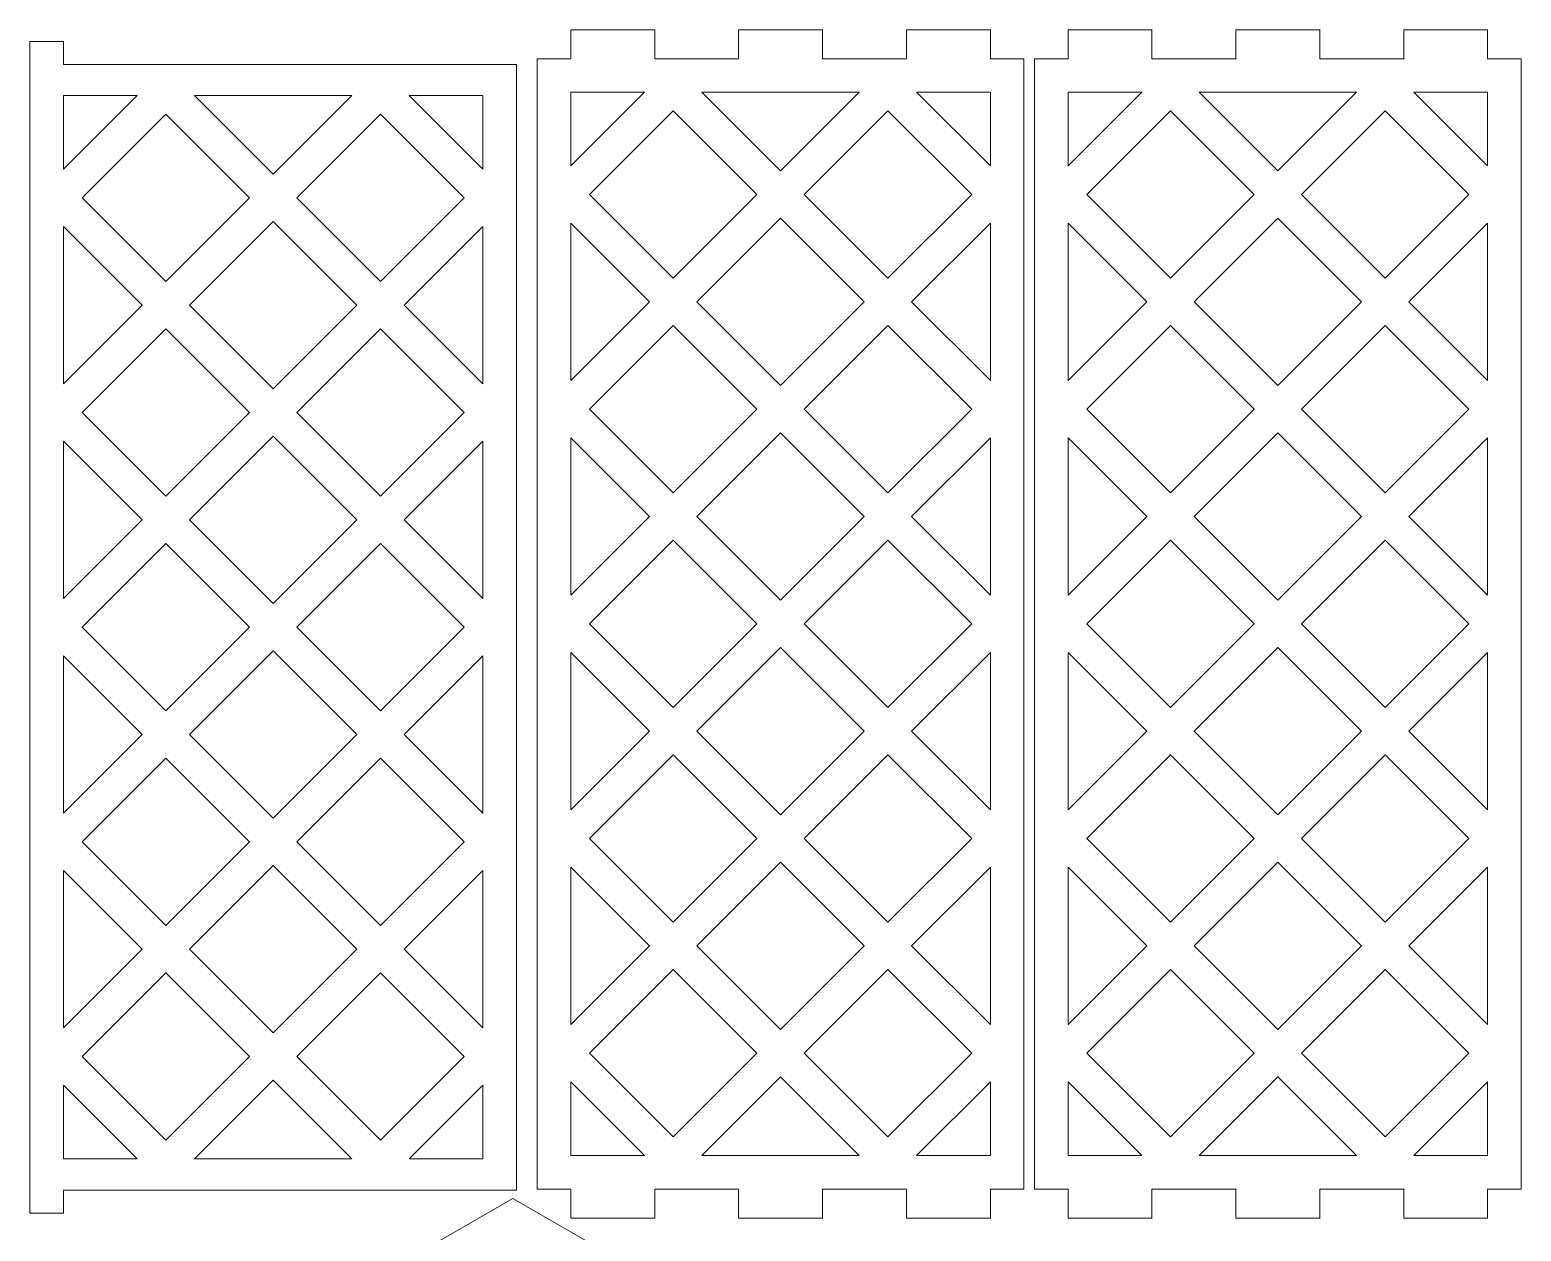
# Model space of a CAD drawing. Header units: millimetres. Extents: x -76 to 234, y -315 to 92.
# Drawn here: x -75.7 to 79.1, y -33 to 91.7 of the extents above; entities that cross this region are included whole.
import ezdxf

# ---------------------------------------------------------------- set-up
doc = ezdxf.new("R2010")
doc.units = ezdxf.units.MM
doc.header["$MEASUREMENT"] = 0
doc.layers.add('layer 1', color=7, linetype='Continuous')

msp = doc.modelspace()

# ---------------------------------------------------------------- linework, layer by layer
at = {"layer": 'layer 1', "color": 250, "lineweight": 9}
for points, knots in [([(-19.5395, -28.688), (-19.5395, -28.688), (-19.5395, -31.688), (-19.5395, -31.688), (-19.5395, -31.688), (-19.5395, -31.688), (-10.8333, -31.688), (-10.8333, -31.688), (-10.8333, -31.688), (-10.8333, -31.688), (-10.8333, -28.688), (-10.8333, -28.688), (-10.8333, -28.688), (-10.8333, -28.688), (-2.1271, -28.688), (-2.1271, -28.688), (-2.1271, -28.688), (-2.1271, -28.688), (-2.1271, -31.688), (-2.1271, -31.688), (-2.1271, -31.688), (-2.1271, -31.688), (6.5791, -31.688), (6.5791, -31.688), (6.5791, -31.688), (6.5791, -31.688), (6.5791, -28.688), (6.5791, -28.688), (6.5791, -28.688), (6.5791, -28.688), (15.2856, -28.688), (15.2856, -28.688), (15.2856, -28.688), (15.2856, -28.688), (15.2856, -31.688), (15.2856, -31.688), (15.2856, -31.688), (15.2856, -31.688), (23.9918, -31.688), (23.9918, -31.688), (23.9918, -31.688), (23.9918, -31.688), (23.9918, -28.688), (23.9918, -28.688), (23.9918, -28.688), (23.9918, -28.688), (27.4779, -28.688), (27.4779, -28.688), (27.4779, -28.688), (27.4779, -28.688), (27.4779, 88.6702), (27.4779, 88.6702), (27.4779, 88.6702), (27.4779, 88.6702), (23.9918, 88.6702), (23.9918, 88.6702), (23.9918, 88.6702), (23.9918, 88.6702), (23.9918, 91.6702), (23.9918, 91.6702), (23.9918, 91.6702), (23.9918, 91.6702), (15.2856, 91.6702), (15.2856, 91.6702), (15.2856, 91.6702), (15.2856, 91.6702), (15.2856, 88.6702), (15.2856, 88.6702), (15.2856, 88.6702), (15.2856, 88.6702), (6.5791, 88.6702), (6.5791, 88.6702), (6.5791, 88.6702), (6.5791, 88.6702), (6.5791, 91.6702), (6.5791, 91.6702), (6.5791, 91.6702), (6.5791, 91.6702), (-2.1271, 91.6702), (-2.1271, 91.6702), (-2.1271, 91.6702), (-2.1271, 91.6702), (-2.1271, 88.6702), (-2.1271, 88.6702), (-2.1271, 88.6702), (-2.1271, 88.6702), (-10.8333, 88.6702), (-10.8333, 88.6702), (-10.8333, 88.6702), (-10.8333, 88.6702), (-10.8333, 91.6702), (-10.8333, 91.6702), (-10.8333, 91.6702), (-10.8333, 91.6702), (-19.5395, 91.6702), (-19.5395, 91.6702), (-19.5395, 91.6702), (-19.5395, 91.6702), (-19.5395, 88.6702), (-19.5395, 88.6702), (-19.5395, 88.6702), (-19.5395, 88.6702), (-23.0256, 88.6702), (-23.0256, 88.6702), (-23.0256, 88.6702), (-23.0256, 88.6702), (-23.0256, -28.688), (-23.0256, -28.688), (-23.0256, -28.688), (-23.0256, -28.688), (-19.5395, -28.688), (-19.5395, -28.688)], [0, 0, 0, 0, 0.03448276, 0.03448276, 0.03448276, 0.03448276, 0.06896552, 0.06896552, 0.06896552, 0.06896552, 0.10344828, 0.10344828, 0.10344828, 0.10344828, 0.13793103, 0.13793103, 0.13793103, 0.13793103, 0.17241379, 0.17241379, 0.17241379, 0.17241379, 0.20689655, 0.20689655, 0.20689655, 0.20689655, 0.24137931, 0.24137931, 0.24137931, 0.24137931, 0.27586207, 0.27586207, 0.27586207, 0.27586207, 0.31034483, 0.31034483, 0.31034483, 0.31034483, 0.34482759, 0.34482759, 0.34482759, 0.34482759, 0.37931034, 0.37931034, 0.37931034, 0.37931034, 0.4137931, 0.4137931, 0.4137931, 0.4137931, 0.44827586, 0.44827586, 0.44827586, 0.44827586, 0.48275862, 0.48275862, 0.48275862, 0.48275862, 0.51724138, 0.51724138, 0.51724138, 0.51724138, 0.55172414, 0.55172414, 0.55172414, 0.55172414, 0.5862069, 0.5862069, 0.5862069, 0.5862069, 0.62068966, 0.62068966, 0.62068966, 0.62068966, 0.65517241, 0.65517241, 0.65517241, 0.65517241, 0.68965517, 0.68965517, 0.68965517, 0.68965517, 0.72413793, 0.72413793, 0.72413793, 0.72413793, 0.75862069, 0.75862069, 0.75862069, 0.75862069, 0.79310345, 0.79310345, 0.79310345, 0.79310345, 0.82758621, 0.82758621, 0.82758621, 0.82758621, 0.86206897, 0.86206897, 0.86206897, 0.86206897, 0.89655172, 0.89655172, 0.89655172, 0.89655172, 0.93103448, 0.93103448, 0.93103448, 0.93103448, 1, 1, 1, 1]), ([(32.0545, -28.688), (32.0545, -28.688), (32.0545, -31.688), (32.0545, -31.688), (32.0545, -31.688), (32.0545, -31.688), (40.7607, -31.688), (40.7607, -31.688), (40.7607, -31.688), (40.7607, -31.688), (40.7607, -28.688), (40.7607, -28.688), (40.7607, -28.688), (40.7607, -28.688), (49.4669, -28.688), (49.4669, -28.688), (49.4669, -28.688), (49.4669, -28.688), (49.4669, -31.688), (49.4669, -31.688), (49.4669, -31.688), (49.4669, -31.688), (58.1731, -31.688), (58.1731, -31.688), (58.1731, -31.688), (58.1731, -31.688), (58.1731, -28.688), (58.1731, -28.688), (58.1731, -28.688), (58.1731, -28.688), (66.8792, -28.688), (66.8792, -28.688), (66.8792, -28.688), (66.8792, -28.688), (66.8792, -31.688), (66.8792, -31.688), (66.8792, -31.688), (66.8792, -31.688), (75.5854, -31.688), (75.5854, -31.688), (75.5854, -31.688), (75.5854, -31.688), (75.5854, -28.688), (75.5854, -28.688), (75.5854, -28.688), (75.5854, -28.688), (79.0719, -28.688), (79.0719, -28.688), (79.0719, -28.688), (79.0719, -28.688), (79.0719, 88.6702), (79.0719, 88.6702), (79.0719, 88.6702), (79.0719, 88.6702), (75.5854, 88.6702), (75.5854, 88.6702), (75.5854, 88.6702), (75.5854, 88.6702), (75.5854, 91.6702), (75.5854, 91.6702), (75.5854, 91.6702), (75.5854, 91.6702), (66.8792, 91.6702), (66.8792, 91.6702), (66.8792, 91.6702), (66.8792, 91.6702), (66.8792, 88.6702), (66.8792, 88.6702), (66.8792, 88.6702), (66.8792, 88.6702), (58.1731, 88.6702), (58.1731, 88.6702), (58.1731, 88.6702), (58.1731, 88.6702), (58.1731, 91.6702), (58.1731, 91.6702), (58.1731, 91.6702), (58.1731, 91.6702), (49.4669, 91.6702), (49.4669, 91.6702), (49.4669, 91.6702), (49.4669, 91.6702), (49.4669, 88.6702), (49.4669, 88.6702), (49.4669, 88.6702), (49.4669, 88.6702), (40.7607, 88.6702), (40.7607, 88.6702), (40.7607, 88.6702), (40.7607, 88.6702), (40.7607, 91.6702), (40.7607, 91.6702), (40.7607, 91.6702), (40.7607, 91.6702), (32.0545, 91.6702), (32.0545, 91.6702), (32.0545, 91.6702), (32.0545, 91.6702), (32.0545, 88.6702), (32.0545, 88.6702), (32.0545, 88.6702), (32.0545, 88.6702), (28.568, 88.6702), (28.568, 88.6702), (28.568, 88.6702), (28.568, 88.6702), (28.568, -28.688), (28.568, -28.688), (28.568, -28.688), (28.568, -28.688), (32.0545, -28.688), (32.0545, -28.688)], [0, 0, 0, 0, 0.03448276, 0.03448276, 0.03448276, 0.03448276, 0.06896552, 0.06896552, 0.06896552, 0.06896552, 0.10344828, 0.10344828, 0.10344828, 0.10344828, 0.13793103, 0.13793103, 0.13793103, 0.13793103, 0.17241379, 0.17241379, 0.17241379, 0.17241379, 0.20689655, 0.20689655, 0.20689655, 0.20689655, 0.24137931, 0.24137931, 0.24137931, 0.24137931, 0.27586207, 0.27586207, 0.27586207, 0.27586207, 0.31034483, 0.31034483, 0.31034483, 0.31034483, 0.34482759, 0.34482759, 0.34482759, 0.34482759, 0.37931034, 0.37931034, 0.37931034, 0.37931034, 0.4137931, 0.4137931, 0.4137931, 0.4137931, 0.44827586, 0.44827586, 0.44827586, 0.44827586, 0.48275862, 0.48275862, 0.48275862, 0.48275862, 0.51724138, 0.51724138, 0.51724138, 0.51724138, 0.55172414, 0.55172414, 0.55172414, 0.55172414, 0.5862069, 0.5862069, 0.5862069, 0.5862069, 0.62068966, 0.62068966, 0.62068966, 0.62068966, 0.65517241, 0.65517241, 0.65517241, 0.65517241, 0.68965517, 0.68965517, 0.68965517, 0.68965517, 0.72413793, 0.72413793, 0.72413793, 0.72413793, 0.75862069, 0.75862069, 0.75862069, 0.75862069, 0.79310345, 0.79310345, 0.79310345, 0.79310345, 0.82758621, 0.82758621, 0.82758621, 0.82758621, 0.86206897, 0.86206897, 0.86206897, 0.86206897, 0.89655172, 0.89655172, 0.89655172, 0.89655172, 0.93103448, 0.93103448, 0.93103448, 0.93103448, 1, 1, 1, 1]), ([(-25.174, -28.7796), (-25.174, -28.7796), (-25.174, 88.0688), (-25.174, 88.0688), (-25.174, 88.0688), (-25.174, 88.0688), (-72.1914, 88.0688), (-72.1914, 88.0688), (-72.1914, 88.0688), (-72.1914, 88.0688), (-72.1914, 90.4586), (-72.1914, 90.4586), (-72.1914, 90.4586), (-72.1914, 90.4586), (-75.6779, 90.4586), (-75.6779, 90.4586), (-75.6779, 90.4586), (-75.6779, 90.4586), (-75.6779, -31.1693), (-75.6779, -31.1693), (-75.6779, -31.1693), (-75.6779, -31.1693), (-72.1914, -31.1693), (-72.1914, -31.1693), (-72.1914, -31.1693), (-72.1914, -31.1693), (-72.1914, -28.7796), (-72.1914, -28.7796), (-72.1914, -28.7796), (-72.1914, -28.7796), (-25.174, -28.7796), (-25.174, -28.7796)], [0, 0, 0, 0, 0.11111111, 0.11111111, 0.11111111, 0.11111111, 0.22222222, 0.22222222, 0.22222222, 0.22222222, 0.33333333, 0.33333333, 0.33333333, 0.33333333, 0.44444444, 0.44444444, 0.44444444, 0.44444444, 0.55555556, 0.55555556, 0.55555556, 0.55555556, 0.66666667, 0.66666667, 0.66666667, 0.66666667, 0.77777778, 0.77777778, 0.77777778, 0.77777778, 1, 1, 1, 1]), ([(-11.8902, 85.1841), (-11.8902, 85.1841), (-19.5395, 77.5348), (-19.5395, 77.5348), (-19.5395, 77.5348), (-19.5395, 77.5348), (-19.5395, 85.1841), (-19.5395, 85.1841), (-19.5395, 85.1841), (-19.5395, 85.1841), (-11.8902, 85.1841), (-11.8902, 85.1841)], [0, 0, 0, 0, 0.25, 0.25, 0.25, 0.25, 0.5, 0.5, 0.5, 0.5, 1, 1, 1, 1]), ([(2.2261, 77.0155), (2.2261, 77.0155), (-5.9421, 85.1841), (-5.9421, 85.1841), (-5.9421, 85.1841), (-5.9421, 85.1841), (10.3943, 85.1841), (10.3943, 85.1841), (10.3943, 85.1841), (10.3943, 85.1841), (2.2261, 77.0155), (2.2261, 77.0155)], [0, 0, 0, 0, 0.25, 0.25, 0.25, 0.25, 0.5, 0.5, 0.5, 0.5, 1, 1, 1, 1]), ([(23.9918, 77.5348), (23.9918, 77.5348), (16.3425, 85.1841), (16.3425, 85.1841), (16.3425, 85.1841), (16.3425, 85.1841), (23.9918, 85.1841), (23.9918, 85.1841), (23.9918, 85.1841), (23.9918, 85.1841), (23.9918, 77.5348), (23.9918, 77.5348)], [0, 0, 0, 0, 0.25, 0.25, 0.25, 0.25, 0.5, 0.5, 0.5, 0.5, 1, 1, 1, 1]), ([(39.7034, 85.1841), (39.7034, 85.1841), (32.0545, 77.5348), (32.0545, 77.5348), (32.0545, 77.5348), (32.0545, 77.5348), (32.0545, 85.1841), (32.0545, 85.1841), (32.0545, 85.1841), (32.0545, 85.1841), (39.7034, 85.1841), (39.7034, 85.1841)], [0, 0, 0, 0, 0.25, 0.25, 0.25, 0.25, 0.5, 0.5, 0.5, 0.5, 1, 1, 1, 1]), ([(53.8201, 77.0155), (53.8201, 77.0155), (45.6516, 85.1841), (45.6516, 85.1841), (45.6516, 85.1841), (45.6516, 85.1841), (61.9883, 85.1841), (61.9883, 85.1841), (61.9883, 85.1841), (61.9883, 85.1841), (53.8201, 77.0155), (53.8201, 77.0155)], [0, 0, 0, 0, 0.25, 0.25, 0.25, 0.25, 0.5, 0.5, 0.5, 0.5, 1, 1, 1, 1]), ([(75.5854, 77.5348), (75.5854, 77.5348), (67.9365, 85.1841), (67.9365, 85.1841), (67.9365, 85.1841), (67.9365, 85.1841), (75.5854, 85.1841), (75.5854, 85.1841), (75.5854, 85.1841), (75.5854, 85.1841), (75.5854, 77.5348), (75.5854, 77.5348)], [0, 0, 0, 0, 0.25, 0.25, 0.25, 0.25, 0.5, 0.5, 0.5, 0.5, 1, 1, 1, 1]), ([(-64.5425, 84.8374), (-64.5425, 84.8374), (-72.1914, 84.8374), (-72.1914, 84.8374), (-72.1914, 84.8374), (-72.1914, 84.8374), (-72.1914, 77.1885), (-72.1914, 77.1885), (-72.1914, 77.1885), (-72.1914, 77.1885), (-64.5425, 84.8374), (-64.5425, 84.8374)], [0, 0, 0, 0, 0.25, 0.25, 0.25, 0.25, 0.5, 0.5, 0.5, 0.5, 1, 1, 1, 1]), ([(-50.4261, 76.6691), (-50.4261, 76.6691), (-42.2576, 84.8374), (-42.2576, 84.8374), (-42.2576, 84.8374), (-42.2576, 84.8374), (-58.5944, 84.8374), (-58.5944, 84.8374), (-58.5944, 84.8374), (-58.5944, 84.8374), (-50.4261, 76.6691), (-50.4261, 76.6691)], [0, 0, 0, 0, 0.25, 0.25, 0.25, 0.25, 0.5, 0.5, 0.5, 0.5, 1, 1, 1, 1]), ([(-28.6605, 77.1885), (-28.6605, 77.1885), (-28.6605, 84.8374), (-28.6605, 84.8374), (-28.6605, 84.8374), (-28.6605, 84.8374), (-36.3094, 84.8374), (-36.3094, 84.8374), (-36.3094, 84.8374), (-36.3094, 84.8374), (-28.6605, 77.1885), (-28.6605, 77.1885)], [0, 0, 0, 0, 0.25, 0.25, 0.25, 0.25, 0.5, 0.5, 0.5, 0.5, 1, 1, 1, 1]), ([(-70.2557, 74.2142), (-70.2557, 74.2142), (-61.5683, 65.5267), (-61.5683, 65.5267), (-61.5683, 65.5267), (-61.5683, 65.5267), (-52.8808, 74.2142), (-52.8808, 74.2142), (-52.8808, 74.2142), (-52.8808, 74.2142), (-61.5683, 82.9017), (-61.5683, 82.9017), (-61.5683, 82.9017), (-61.5683, 82.9017), (-70.2557, 74.2142), (-70.2557, 74.2142)], [0, 0, 0, 0, 0.2, 0.2, 0.2, 0.2, 0.4, 0.4, 0.4, 0.4, 0.6, 0.6, 0.6, 0.6, 1, 1, 1, 1]), ([(-30.5962, 74.2142), (-30.5962, 74.2142), (-39.2837, 82.9017), (-39.2837, 82.9017), (-39.2837, 82.9017), (-39.2837, 82.9017), (-47.9712, 74.2142), (-47.9712, 74.2142), (-47.9712, 74.2142), (-47.9712, 74.2142), (-39.2837, 65.5267), (-39.2837, 65.5267), (-39.2837, 65.5267), (-39.2837, 65.5267), (-30.5962, 74.2142), (-30.5962, 74.2142)], [0, 0, 0, 0, 0.2, 0.2, 0.2, 0.2, 0.4, 0.4, 0.4, 0.4, 0.6, 0.6, 0.6, 0.6, 1, 1, 1, 1]), ([(-17.6038, 74.5609), (-17.6038, 74.5609), (-8.9163, 83.2484), (-8.9163, 83.2484), (-8.9163, 83.2484), (-8.9163, 83.2484), (-0.2288, 74.5609), (-0.2288, 74.5609), (-0.2288, 74.5609), (-0.2288, 74.5609), (-8.9163, 65.8734), (-8.9163, 65.8734), (-8.9163, 65.8734), (-8.9163, 65.8734), (-17.6038, 74.5609), (-17.6038, 74.5609)], [0, 0, 0, 0, 0.2, 0.2, 0.2, 0.2, 0.4, 0.4, 0.4, 0.4, 0.6, 0.6, 0.6, 0.6, 1, 1, 1, 1]), ([(22.0561, 74.5609), (22.0561, 74.5609), (13.3686, 65.8734), (13.3686, 65.8734), (13.3686, 65.8734), (13.3686, 65.8734), (4.6811, 74.5609), (4.6811, 74.5609), (4.6811, 74.5609), (4.6811, 74.5609), (13.3686, 83.2484), (13.3686, 83.2484), (13.3686, 83.2484), (13.3686, 83.2484), (22.0561, 74.5609), (22.0561, 74.5609)], [0, 0, 0, 0, 0.2, 0.2, 0.2, 0.2, 0.4, 0.4, 0.4, 0.4, 0.6, 0.6, 0.6, 0.6, 1, 1, 1, 1]), ([(33.9902, 74.5609), (33.9902, 74.5609), (42.6777, 83.2484), (42.6777, 83.2484), (42.6777, 83.2484), (42.6777, 83.2484), (51.3652, 74.5609), (51.3652, 74.5609), (51.3652, 74.5609), (51.3652, 74.5609), (42.6777, 65.8734), (42.6777, 65.8734), (42.6777, 65.8734), (42.6777, 65.8734), (33.9902, 74.5609), (33.9902, 74.5609)], [0, 0, 0, 0, 0.2, 0.2, 0.2, 0.2, 0.4, 0.4, 0.4, 0.4, 0.6, 0.6, 0.6, 0.6, 1, 1, 1, 1]), ([(73.6497, 74.5609), (73.6497, 74.5609), (64.9622, 65.8734), (64.9622, 65.8734), (64.9622, 65.8734), (64.9622, 65.8734), (56.2748, 74.5609), (56.2748, 74.5609), (56.2748, 74.5609), (56.2748, 74.5609), (64.9622, 83.2484), (64.9622, 83.2484), (64.9622, 83.2484), (64.9622, 83.2484), (73.6497, 74.5609), (73.6497, 74.5609)], [0, 0, 0, 0, 0.2, 0.2, 0.2, 0.2, 0.4, 0.4, 0.4, 0.4, 0.6, 0.6, 0.6, 0.6, 1, 1, 1, 1]), ([(-64.0232, 63.0718), (-64.0232, 63.0718), (-72.1914, 71.24), (-72.1914, 71.24), (-72.1914, 71.24), (-72.1914, 71.24), (-72.1914, 54.9036), (-72.1914, 54.9036), (-72.1914, 54.9036), (-72.1914, 54.9036), (-64.0232, 63.0718), (-64.0232, 63.0718)], [0, 0, 0, 0, 0.25, 0.25, 0.25, 0.25, 0.5, 0.5, 0.5, 0.5, 1, 1, 1, 1]), ([(-50.4261, 71.7592), (-50.4261, 71.7592), (-59.1136, 63.0718), (-59.1136, 63.0718), (-59.1136, 63.0718), (-59.1136, 63.0718), (-50.4261, 54.3843), (-50.4261, 54.3843), (-50.4261, 54.3843), (-50.4261, 54.3843), (-41.7387, 63.0718), (-41.7387, 63.0718), (-41.7387, 63.0718), (-41.7387, 63.0718), (-50.4261, 71.7592), (-50.4261, 71.7592)], [0, 0, 0, 0, 0.2, 0.2, 0.2, 0.2, 0.4, 0.4, 0.4, 0.4, 0.6, 0.6, 0.6, 0.6, 1, 1, 1, 1]), ([(-36.8287, 63.0718), (-36.8287, 63.0718), (-28.6605, 54.9036), (-28.6605, 54.9036), (-28.6605, 54.9036), (-28.6605, 54.9036), (-28.6605, 71.24), (-28.6605, 71.24), (-28.6605, 71.24), (-28.6605, 71.24), (-36.8287, 63.0718), (-36.8287, 63.0718)], [0, 0, 0, 0, 0.25, 0.25, 0.25, 0.25, 0.5, 0.5, 0.5, 0.5, 1, 1, 1, 1]), ([(-11.3713, 63.4184), (-11.3713, 63.4184), (-19.5395, 55.2502), (-19.5395, 55.2502), (-19.5395, 55.2502), (-19.5395, 55.2502), (-19.5395, 71.5866), (-19.5395, 71.5866), (-19.5395, 71.5866), (-19.5395, 71.5866), (-11.3713, 63.4184), (-11.3713, 63.4184)], [0, 0, 0, 0, 0.25, 0.25, 0.25, 0.25, 0.5, 0.5, 0.5, 0.5, 1, 1, 1, 1]), ([(2.2261, 72.1059), (2.2261, 72.1059), (10.9136, 63.4184), (10.9136, 63.4184), (10.9136, 63.4184), (10.9136, 63.4184), (2.2261, 54.7309), (2.2261, 54.7309), (2.2261, 54.7309), (2.2261, 54.7309), (-6.4613, 63.4184), (-6.4613, 63.4184), (-6.4613, 63.4184), (-6.4613, 63.4184), (2.2261, 72.1059), (2.2261, 72.1059)], [0, 0, 0, 0, 0.2, 0.2, 0.2, 0.2, 0.4, 0.4, 0.4, 0.4, 0.6, 0.6, 0.6, 0.6, 1, 1, 1, 1]), ([(15.8232, 63.4184), (15.8232, 63.4184), (23.9918, 71.5866), (23.9918, 71.5866), (23.9918, 71.5866), (23.9918, 71.5866), (23.9918, 55.2502), (23.9918, 55.2502), (23.9918, 55.2502), (23.9918, 55.2502), (15.8232, 63.4184), (15.8232, 63.4184)], [0, 0, 0, 0, 0.25, 0.25, 0.25, 0.25, 0.5, 0.5, 0.5, 0.5, 1, 1, 1, 1]), ([(40.2227, 63.4184), (40.2227, 63.4184), (32.0545, 55.2502), (32.0545, 55.2502), (32.0545, 55.2502), (32.0545, 55.2502), (32.0545, 71.5866), (32.0545, 71.5866), (32.0545, 71.5866), (32.0545, 71.5866), (40.2227, 63.4184), (40.2227, 63.4184)], [0, 0, 0, 0, 0.25, 0.25, 0.25, 0.25, 0.5, 0.5, 0.5, 0.5, 1, 1, 1, 1]), ([(53.8201, 72.1059), (53.8201, 72.1059), (62.5076, 63.4184), (62.5076, 63.4184), (62.5076, 63.4184), (62.5076, 63.4184), (53.8201, 54.7309), (53.8201, 54.7309), (53.8201, 54.7309), (53.8201, 54.7309), (45.1323, 63.4184), (45.1323, 63.4184), (45.1323, 63.4184), (45.1323, 63.4184), (53.8201, 72.1059), (53.8201, 72.1059)], [0, 0, 0, 0, 0.2, 0.2, 0.2, 0.2, 0.4, 0.4, 0.4, 0.4, 0.6, 0.6, 0.6, 0.6, 1, 1, 1, 1]), ([(67.4172, 63.4184), (67.4172, 63.4184), (75.5854, 71.5866), (75.5854, 71.5866), (75.5854, 71.5866), (75.5854, 71.5866), (75.5854, 55.2502), (75.5854, 55.2502), (75.5854, 55.2502), (75.5854, 55.2502), (67.4172, 63.4184), (67.4172, 63.4184)], [0, 0, 0, 0, 0.25, 0.25, 0.25, 0.25, 0.5, 0.5, 0.5, 0.5, 1, 1, 1, 1]), ([(-70.2557, 51.9292), (-70.2557, 51.9292), (-61.5683, 43.2417), (-61.5683, 43.2417), (-61.5683, 43.2417), (-61.5683, 43.2417), (-52.8808, 51.9292), (-52.8808, 51.9292), (-52.8808, 51.9292), (-52.8808, 51.9292), (-61.5683, 60.6171), (-61.5683, 60.6171), (-61.5683, 60.6171), (-61.5683, 60.6171), (-70.2557, 51.9292), (-70.2557, 51.9292)], [0, 0, 0, 0, 0.2, 0.2, 0.2, 0.2, 0.4, 0.4, 0.4, 0.4, 0.6, 0.6, 0.6, 0.6, 1, 1, 1, 1]), ([(-30.5962, 51.9292), (-30.5962, 51.9292), (-39.2837, 60.6171), (-39.2837, 60.6171), (-39.2837, 60.6171), (-39.2837, 60.6171), (-47.9712, 51.9292), (-47.9712, 51.9292), (-47.9712, 51.9292), (-47.9712, 51.9292), (-39.2837, 43.2417), (-39.2837, 43.2417), (-39.2837, 43.2417), (-39.2837, 43.2417), (-30.5962, 51.9292), (-30.5962, 51.9292)], [0, 0, 0, 0, 0.2, 0.2, 0.2, 0.2, 0.4, 0.4, 0.4, 0.4, 0.6, 0.6, 0.6, 0.6, 1, 1, 1, 1]), ([(-17.6038, 52.2759), (-17.6038, 52.2759), (-8.9163, 60.9635), (-8.9163, 60.9635), (-8.9163, 60.9635), (-8.9163, 60.9635), (-0.2288, 52.2759), (-0.2288, 52.2759), (-0.2288, 52.2759), (-0.2288, 52.2759), (-8.9163, 43.5884), (-8.9163, 43.5884), (-8.9163, 43.5884), (-8.9163, 43.5884), (-17.6038, 52.2759), (-17.6038, 52.2759)], [0, 0, 0, 0, 0.2, 0.2, 0.2, 0.2, 0.4, 0.4, 0.4, 0.4, 0.6, 0.6, 0.6, 0.6, 1, 1, 1, 1]), ([(22.0561, 52.2759), (22.0561, 52.2759), (13.3686, 43.5884), (13.3686, 43.5884), (13.3686, 43.5884), (13.3686, 43.5884), (4.6811, 52.2759), (4.6811, 52.2759), (4.6811, 52.2759), (4.6811, 52.2759), (13.3686, 60.9635), (13.3686, 60.9635), (13.3686, 60.9635), (13.3686, 60.9635), (22.0561, 52.2759), (22.0561, 52.2759)], [0, 0, 0, 0, 0.2, 0.2, 0.2, 0.2, 0.4, 0.4, 0.4, 0.4, 0.6, 0.6, 0.6, 0.6, 1, 1, 1, 1]), ([(33.9902, 52.2759), (33.9902, 52.2759), (42.6777, 60.9635), (42.6777, 60.9635), (42.6777, 60.9635), (42.6777, 60.9635), (51.3652, 52.2759), (51.3652, 52.2759), (51.3652, 52.2759), (51.3652, 52.2759), (42.6777, 43.5884), (42.6777, 43.5884), (42.6777, 43.5884), (42.6777, 43.5884), (33.9902, 52.2759), (33.9902, 52.2759)], [0, 0, 0, 0, 0.2, 0.2, 0.2, 0.2, 0.4, 0.4, 0.4, 0.4, 0.6, 0.6, 0.6, 0.6, 1, 1, 1, 1]), ([(73.6497, 52.2759), (73.6497, 52.2759), (64.9622, 43.5884), (64.9622, 43.5884), (64.9622, 43.5884), (64.9622, 43.5884), (56.2748, 52.2759), (56.2748, 52.2759), (56.2748, 52.2759), (56.2748, 52.2759), (64.9622, 60.9635), (64.9622, 60.9635), (64.9622, 60.9635), (64.9622, 60.9635), (73.6497, 52.2759), (73.6497, 52.2759)], [0, 0, 0, 0, 0.2, 0.2, 0.2, 0.2, 0.4, 0.4, 0.4, 0.4, 0.6, 0.6, 0.6, 0.6, 1, 1, 1, 1]), ([(2.2261, 32.4459), (2.2261, 32.4459), (-6.4613, 41.1334), (-6.4613, 41.1334), (-6.4613, 41.1334), (-6.4613, 41.1334), (2.2261, 49.8213), (2.2261, 49.8213), (2.2261, 49.8213), (2.2261, 49.8213), (10.9136, 41.1334), (10.9136, 41.1334), (10.9136, 41.1334), (10.9136, 41.1334), (2.2261, 32.4459), (2.2261, 32.4459)], [0, 0, 0, 0, 0.2, 0.2, 0.2, 0.2, 0.4, 0.4, 0.4, 0.4, 0.6, 0.6, 0.6, 0.6, 1, 1, 1, 1]), ([(53.8201, 32.4459), (53.8201, 32.4459), (45.1323, 41.1334), (45.1323, 41.1334), (45.1323, 41.1334), (45.1323, 41.1334), (53.8201, 49.8213), (53.8201, 49.8213), (53.8201, 49.8213), (53.8201, 49.8213), (62.5076, 41.1334), (62.5076, 41.1334), (62.5076, 41.1334), (62.5076, 41.1334), (53.8201, 32.4459), (53.8201, 32.4459)], [0, 0, 0, 0, 0.2, 0.2, 0.2, 0.2, 0.4, 0.4, 0.4, 0.4, 0.6, 0.6, 0.6, 0.6, 1, 1, 1, 1]), ([(-64.0232, 40.7871), (-64.0232, 40.7871), (-72.1914, 48.9553), (-72.1914, 48.9553), (-72.1914, 48.9553), (-72.1914, 48.9553), (-72.1914, 32.6185), (-72.1914, 32.6185), (-72.1914, 32.6185), (-72.1914, 32.6185), (-64.0232, 40.7871), (-64.0232, 40.7871)], [0, 0, 0, 0, 0.25, 0.25, 0.25, 0.25, 0.5, 0.5, 0.5, 0.5, 1, 1, 1, 1]), ([(-50.4261, 32.0996), (-50.4261, 32.0996), (-41.7387, 40.7871), (-41.7387, 40.7871), (-41.7387, 40.7871), (-41.7387, 40.7871), (-50.4261, 49.4746), (-50.4261, 49.4746), (-50.4261, 49.4746), (-50.4261, 49.4746), (-59.1136, 40.7871), (-59.1136, 40.7871), (-59.1136, 40.7871), (-59.1136, 40.7871), (-50.4261, 32.0996), (-50.4261, 32.0996)], [0, 0, 0, 0, 0.2, 0.2, 0.2, 0.2, 0.4, 0.4, 0.4, 0.4, 0.6, 0.6, 0.6, 0.6, 1, 1, 1, 1]), ([(-36.8287, 40.7871), (-36.8287, 40.7871), (-28.6605, 32.6185), (-28.6605, 32.6185), (-28.6605, 32.6185), (-28.6605, 32.6185), (-28.6605, 48.9553), (-28.6605, 48.9553), (-28.6605, 48.9553), (-28.6605, 48.9553), (-36.8287, 40.7871), (-36.8287, 40.7871)], [0, 0, 0, 0, 0.25, 0.25, 0.25, 0.25, 0.5, 0.5, 0.5, 0.5, 1, 1, 1, 1]), ([(-11.3713, 41.1334), (-11.3713, 41.1334), (-19.5395, 32.9652), (-19.5395, 32.9652), (-19.5395, 32.9652), (-19.5395, 32.9652), (-19.5395, 49.302), (-19.5395, 49.302), (-19.5395, 49.302), (-19.5395, 49.302), (-11.3713, 41.1334), (-11.3713, 41.1334)], [0, 0, 0, 0, 0.25, 0.25, 0.25, 0.25, 0.5, 0.5, 0.5, 0.5, 1, 1, 1, 1]), ([(15.8232, 41.1334), (15.8232, 41.1334), (23.9918, 49.302), (23.9918, 49.302), (23.9918, 49.302), (23.9918, 49.302), (23.9918, 32.9652), (23.9918, 32.9652), (23.9918, 32.9652), (23.9918, 32.9652), (15.8232, 41.1334), (15.8232, 41.1334)], [0, 0, 0, 0, 0.25, 0.25, 0.25, 0.25, 0.5, 0.5, 0.5, 0.5, 1, 1, 1, 1]), ([(40.2227, 41.1334), (40.2227, 41.1334), (32.0545, 32.9652), (32.0545, 32.9652), (32.0545, 32.9652), (32.0545, 32.9652), (32.0545, 49.302), (32.0545, 49.302), (32.0545, 49.302), (32.0545, 49.302), (40.2227, 41.1334), (40.2227, 41.1334)], [0, 0, 0, 0, 0.25, 0.25, 0.25, 0.25, 0.5, 0.5, 0.5, 0.5, 1, 1, 1, 1]), ([(67.4172, 41.1334), (67.4172, 41.1334), (75.5854, 49.302), (75.5854, 49.302), (75.5854, 49.302), (75.5854, 49.302), (75.5854, 32.9652), (75.5854, 32.9652), (75.5854, 32.9652), (75.5854, 32.9652), (67.4172, 41.1334), (67.4172, 41.1334)], [0, 0, 0, 0, 0.25, 0.25, 0.25, 0.25, 0.5, 0.5, 0.5, 0.5, 1, 1, 1, 1]), ([(-70.2557, 29.6446), (-70.2557, 29.6446), (-61.5683, 20.957), (-61.5683, 20.957), (-61.5683, 20.957), (-61.5683, 20.957), (-52.8808, 29.6446), (-52.8808, 29.6446), (-52.8808, 29.6446), (-52.8808, 29.6446), (-61.5683, 38.3321), (-61.5683, 38.3321), (-61.5683, 38.3321), (-61.5683, 38.3321), (-70.2557, 29.6446), (-70.2557, 29.6446)], [0, 0, 0, 0, 0.2, 0.2, 0.2, 0.2, 0.4, 0.4, 0.4, 0.4, 0.6, 0.6, 0.6, 0.6, 1, 1, 1, 1]), ([(-30.5962, 29.6446), (-30.5962, 29.6446), (-39.2837, 38.3321), (-39.2837, 38.3321), (-39.2837, 38.3321), (-39.2837, 38.3321), (-47.9712, 29.6446), (-47.9712, 29.6446), (-47.9712, 29.6446), (-47.9712, 29.6446), (-39.2837, 20.957), (-39.2837, 20.957), (-39.2837, 20.957), (-39.2837, 20.957), (-30.5962, 29.6446), (-30.5962, 29.6446)], [0, 0, 0, 0, 0.2, 0.2, 0.2, 0.2, 0.4, 0.4, 0.4, 0.4, 0.6, 0.6, 0.6, 0.6, 1, 1, 1, 1]), ([(-17.6038, 29.9913), (-17.6038, 29.9913), (-8.9163, 38.6787), (-8.9163, 38.6787), (-8.9163, 38.6787), (-8.9163, 38.6787), (-0.2288, 29.9913), (-0.2288, 29.9913), (-0.2288, 29.9913), (-0.2288, 29.9913), (-8.9163, 21.3037), (-8.9163, 21.3037), (-8.9163, 21.3037), (-8.9163, 21.3037), (-17.6038, 29.9913), (-17.6038, 29.9913)], [0, 0, 0, 0, 0.2, 0.2, 0.2, 0.2, 0.4, 0.4, 0.4, 0.4, 0.6, 0.6, 0.6, 0.6, 1, 1, 1, 1]), ([(22.0561, 29.9913), (22.0561, 29.9913), (13.3686, 21.3037), (13.3686, 21.3037), (13.3686, 21.3037), (13.3686, 21.3037), (4.6811, 29.9913), (4.6811, 29.9913), (4.6811, 29.9913), (4.6811, 29.9913), (13.3686, 38.6787), (13.3686, 38.6787), (13.3686, 38.6787), (13.3686, 38.6787), (22.0561, 29.9913), (22.0561, 29.9913)], [0, 0, 0, 0, 0.2, 0.2, 0.2, 0.2, 0.4, 0.4, 0.4, 0.4, 0.6, 0.6, 0.6, 0.6, 1, 1, 1, 1]), ([(33.9902, 29.9913), (33.9902, 29.9913), (42.6777, 38.6787), (42.6777, 38.6787), (42.6777, 38.6787), (42.6777, 38.6787), (51.3652, 29.9913), (51.3652, 29.9913), (51.3652, 29.9913), (51.3652, 29.9913), (42.6777, 21.3037), (42.6777, 21.3037), (42.6777, 21.3037), (42.6777, 21.3037), (33.9902, 29.9913), (33.9902, 29.9913)], [0, 0, 0, 0, 0.2, 0.2, 0.2, 0.2, 0.4, 0.4, 0.4, 0.4, 0.6, 0.6, 0.6, 0.6, 1, 1, 1, 1]), ([(73.6497, 29.9913), (73.6497, 29.9913), (64.9622, 21.3037), (64.9622, 21.3037), (64.9622, 21.3037), (64.9622, 21.3037), (56.2748, 29.9913), (56.2748, 29.9913), (56.2748, 29.9913), (56.2748, 29.9913), (64.9622, 38.6787), (64.9622, 38.6787), (64.9622, 38.6787), (64.9622, 38.6787), (73.6497, 29.9913), (73.6497, 29.9913)], [0, 0, 0, 0, 0.2, 0.2, 0.2, 0.2, 0.4, 0.4, 0.4, 0.4, 0.6, 0.6, 0.6, 0.6, 1, 1, 1, 1]), ([(-64.0232, 18.5021), (-64.0232, 18.5021), (-72.1914, 26.6704), (-72.1914, 26.6704), (-72.1914, 26.6704), (-72.1914, 26.6704), (-72.1914, 10.3339), (-72.1914, 10.3339), (-72.1914, 10.3339), (-72.1914, 10.3339), (-64.0232, 18.5021), (-64.0232, 18.5021)], [0, 0, 0, 0, 0.25, 0.25, 0.25, 0.25, 0.5, 0.5, 0.5, 0.5, 1, 1, 1, 1]), ([(-50.4261, 27.1896), (-50.4261, 27.1896), (-59.1136, 18.5021), (-59.1136, 18.5021), (-59.1136, 18.5021), (-59.1136, 18.5021), (-50.4261, 9.8146), (-50.4261, 9.8146), (-50.4261, 9.8146), (-50.4261, 9.8146), (-41.7387, 18.5021), (-41.7387, 18.5021), (-41.7387, 18.5021), (-41.7387, 18.5021), (-50.4261, 27.1896), (-50.4261, 27.1896)], [0, 0, 0, 0, 0.2, 0.2, 0.2, 0.2, 0.4, 0.4, 0.4, 0.4, 0.6, 0.6, 0.6, 0.6, 1, 1, 1, 1]), ([(-36.8287, 18.5021), (-36.8287, 18.5021), (-28.6605, 10.3339), (-28.6605, 10.3339), (-28.6605, 10.3339), (-28.6605, 10.3339), (-28.6605, 26.6704), (-28.6605, 26.6704), (-28.6605, 26.6704), (-28.6605, 26.6704), (-36.8287, 18.5021), (-36.8287, 18.5021)], [0, 0, 0, 0, 0.25, 0.25, 0.25, 0.25, 0.5, 0.5, 0.5, 0.5, 1, 1, 1, 1]), ([(-11.3713, 18.8488), (-11.3713, 18.8488), (-19.5395, 10.6805), (-19.5395, 10.6805), (-19.5395, 10.6805), (-19.5395, 10.6805), (-19.5395, 27.017), (-19.5395, 27.017), (-19.5395, 27.017), (-19.5395, 27.017), (-11.3713, 18.8488), (-11.3713, 18.8488)], [0, 0, 0, 0, 0.25, 0.25, 0.25, 0.25, 0.5, 0.5, 0.5, 0.5, 1, 1, 1, 1]), ([(2.2261, 27.5363), (2.2261, 27.5363), (10.9136, 18.8488), (10.9136, 18.8488), (10.9136, 18.8488), (10.9136, 18.8488), (2.2261, 10.1612), (2.2261, 10.1612), (2.2261, 10.1612), (2.2261, 10.1612), (-6.4613, 18.8488), (-6.4613, 18.8488), (-6.4613, 18.8488), (-6.4613, 18.8488), (2.2261, 27.5363), (2.2261, 27.5363)], [0, 0, 0, 0, 0.2, 0.2, 0.2, 0.2, 0.4, 0.4, 0.4, 0.4, 0.6, 0.6, 0.6, 0.6, 1, 1, 1, 1]), ([(15.8232, 18.8488), (15.8232, 18.8488), (23.9918, 27.017), (23.9918, 27.017), (23.9918, 27.017), (23.9918, 27.017), (23.9918, 10.6805), (23.9918, 10.6805), (23.9918, 10.6805), (23.9918, 10.6805), (15.8232, 18.8488), (15.8232, 18.8488)], [0, 0, 0, 0, 0.25, 0.25, 0.25, 0.25, 0.5, 0.5, 0.5, 0.5, 1, 1, 1, 1]), ([(40.2227, 18.8488), (40.2227, 18.8488), (32.0545, 10.6805), (32.0545, 10.6805), (32.0545, 10.6805), (32.0545, 10.6805), (32.0545, 27.017), (32.0545, 27.017), (32.0545, 27.017), (32.0545, 27.017), (40.2227, 18.8488), (40.2227, 18.8488)], [0, 0, 0, 0, 0.25, 0.25, 0.25, 0.25, 0.5, 0.5, 0.5, 0.5, 1, 1, 1, 1]), ([(53.8201, 27.5363), (53.8201, 27.5363), (62.5076, 18.8488), (62.5076, 18.8488), (62.5076, 18.8488), (62.5076, 18.8488), (53.8201, 10.1612), (53.8201, 10.1612), (53.8201, 10.1612), (53.8201, 10.1612), (45.1323, 18.8488), (45.1323, 18.8488), (45.1323, 18.8488), (45.1323, 18.8488), (53.8201, 27.5363), (53.8201, 27.5363)], [0, 0, 0, 0, 0.2, 0.2, 0.2, 0.2, 0.4, 0.4, 0.4, 0.4, 0.6, 0.6, 0.6, 0.6, 1, 1, 1, 1]), ([(67.4172, 18.8488), (67.4172, 18.8488), (75.5854, 27.017), (75.5854, 27.017), (75.5854, 27.017), (75.5854, 27.017), (75.5854, 10.6805), (75.5854, 10.6805), (75.5854, 10.6805), (75.5854, 10.6805), (67.4172, 18.8488), (67.4172, 18.8488)], [0, 0, 0, 0, 0.25, 0.25, 0.25, 0.25, 0.5, 0.5, 0.5, 0.5, 1, 1, 1, 1]), ([(-70.2557, 7.3596), (-70.2557, 7.3596), (-61.5683, -1.3279), (-61.5683, -1.3279), (-61.5683, -1.3279), (-61.5683, -1.3279), (-52.8808, 7.3596), (-52.8808, 7.3596), (-52.8808, 7.3596), (-52.8808, 7.3596), (-61.5683, 16.0471), (-61.5683, 16.0471), (-61.5683, 16.0471), (-61.5683, 16.0471), (-70.2557, 7.3596), (-70.2557, 7.3596)], [0, 0, 0, 0, 0.2, 0.2, 0.2, 0.2, 0.4, 0.4, 0.4, 0.4, 0.6, 0.6, 0.6, 0.6, 1, 1, 1, 1]), ([(-30.5962, 7.3596), (-30.5962, 7.3596), (-39.2837, 16.0471), (-39.2837, 16.0471), (-39.2837, 16.0471), (-39.2837, 16.0471), (-47.9712, 7.3596), (-47.9712, 7.3596), (-47.9712, 7.3596), (-47.9712, 7.3596), (-39.2837, -1.3279), (-39.2837, -1.3279), (-39.2837, -1.3279), (-39.2837, -1.3279), (-30.5962, 7.3596), (-30.5962, 7.3596)], [0, 0, 0, 0, 0.2, 0.2, 0.2, 0.2, 0.4, 0.4, 0.4, 0.4, 0.6, 0.6, 0.6, 0.6, 1, 1, 1, 1]), ([(-17.6038, 7.7063), (-17.6038, 7.7063), (-8.9163, 16.3938), (-8.9163, 16.3938), (-8.9163, 16.3938), (-8.9163, 16.3938), (-0.2288, 7.7063), (-0.2288, 7.7063), (-0.2288, 7.7063), (-0.2288, 7.7063), (-8.9163, -0.9812), (-8.9163, -0.9812), (-8.9163, -0.9812), (-8.9163, -0.9812), (-17.6038, 7.7063), (-17.6038, 7.7063)], [0, 0, 0, 0, 0.2, 0.2, 0.2, 0.2, 0.4, 0.4, 0.4, 0.4, 0.6, 0.6, 0.6, 0.6, 1, 1, 1, 1]), ([(22.0561, 7.7063), (22.0561, 7.7063), (13.3686, -0.9812), (13.3686, -0.9812), (13.3686, -0.9812), (13.3686, -0.9812), (4.6811, 7.7063), (4.6811, 7.7063), (4.6811, 7.7063), (4.6811, 7.7063), (13.3686, 16.3938), (13.3686, 16.3938), (13.3686, 16.3938), (13.3686, 16.3938), (22.0561, 7.7063), (22.0561, 7.7063)], [0, 0, 0, 0, 0.2, 0.2, 0.2, 0.2, 0.4, 0.4, 0.4, 0.4, 0.6, 0.6, 0.6, 0.6, 1, 1, 1, 1]), ([(33.9902, 7.7063), (33.9902, 7.7063), (42.6777, 16.3938), (42.6777, 16.3938), (42.6777, 16.3938), (42.6777, 16.3938), (51.3652, 7.7063), (51.3652, 7.7063), (51.3652, 7.7063), (51.3652, 7.7063), (42.6777, -0.9812), (42.6777, -0.9812), (42.6777, -0.9812), (42.6777, -0.9812), (33.9902, 7.7063), (33.9902, 7.7063)], [0, 0, 0, 0, 0.2, 0.2, 0.2, 0.2, 0.4, 0.4, 0.4, 0.4, 0.6, 0.6, 0.6, 0.6, 1, 1, 1, 1]), ([(73.6497, 7.7063), (73.6497, 7.7063), (64.9622, -0.9812), (64.9622, -0.9812), (64.9622, -0.9812), (64.9622, -0.9812), (56.2748, 7.7063), (56.2748, 7.7063), (56.2748, 7.7063), (56.2748, 7.7063), (64.9622, 16.3938), (64.9622, 16.3938), (64.9622, 16.3938), (64.9622, 16.3938), (73.6497, 7.7063), (73.6497, 7.7063)], [0, 0, 0, 0, 0.2, 0.2, 0.2, 0.2, 0.4, 0.4, 0.4, 0.4, 0.6, 0.6, 0.6, 0.6, 1, 1, 1, 1]), ([(-50.4261, -12.4704), (-50.4261, -12.4704), (-41.7387, -3.7825), (-41.7387, -3.7825), (-41.7387, -3.7825), (-41.7387, -3.7825), (-50.4261, 4.905), (-50.4261, 4.905), (-50.4261, 4.905), (-50.4261, 4.905), (-59.1136, -3.7825), (-59.1136, -3.7825), (-59.1136, -3.7825), (-59.1136, -3.7825), (-50.4261, -12.4704), (-50.4261, -12.4704)], [0, 0, 0, 0, 0.2, 0.2, 0.2, 0.2, 0.4, 0.4, 0.4, 0.4, 0.6, 0.6, 0.6, 0.6, 1, 1, 1, 1]), ([(-11.3713, -3.4363), (-11.3713, -3.4363), (-19.5395, -11.6043), (-19.5395, -11.6043), (-19.5395, -11.6043), (-19.5395, -11.6043), (-19.5395, 4.7323), (-19.5395, 4.7323), (-19.5395, 4.7323), (-19.5395, 4.7323), (-11.3713, -3.4363), (-11.3713, -3.4363)], [0, 0, 0, 0, 0.25, 0.25, 0.25, 0.25, 0.5, 0.5, 0.5, 0.5, 1, 1, 1, 1]), ([(2.2261, -12.1238), (2.2261, -12.1238), (-6.4613, -3.4363), (-6.4613, -3.4363), (-6.4613, -3.4363), (-6.4613, -3.4363), (2.2261, 5.2512), (2.2261, 5.2512), (2.2261, 5.2512), (2.2261, 5.2512), (10.9136, -3.4363), (10.9136, -3.4363), (10.9136, -3.4363), (10.9136, -3.4363), (2.2261, -12.1238), (2.2261, -12.1238)], [0, 0, 0, 0, 0.2, 0.2, 0.2, 0.2, 0.4, 0.4, 0.4, 0.4, 0.6, 0.6, 0.6, 0.6, 1, 1, 1, 1]), ([(15.8232, -3.4363), (15.8232, -3.4363), (23.9918, 4.7323), (23.9918, 4.7323), (23.9918, 4.7323), (23.9918, 4.7323), (23.9918, -11.6043), (23.9918, -11.6043), (23.9918, -11.6043), (23.9918, -11.6043), (15.8232, -3.4363), (15.8232, -3.4363)], [0, 0, 0, 0, 0.25, 0.25, 0.25, 0.25, 0.5, 0.5, 0.5, 0.5, 1, 1, 1, 1]), ([(40.2227, -3.4363), (40.2227, -3.4363), (32.0545, -11.6043), (32.0545, -11.6043), (32.0545, -11.6043), (32.0545, -11.6043), (32.0545, 4.7323), (32.0545, 4.7323), (32.0545, 4.7323), (32.0545, 4.7323), (40.2227, -3.4363), (40.2227, -3.4363)], [0, 0, 0, 0, 0.25, 0.25, 0.25, 0.25, 0.5, 0.5, 0.5, 0.5, 1, 1, 1, 1]), ([(53.8201, -12.1238), (53.8201, -12.1238), (45.1323, -3.4363), (45.1323, -3.4363), (45.1323, -3.4363), (45.1323, -3.4363), (53.8201, 5.2512), (53.8201, 5.2512), (53.8201, 5.2512), (53.8201, 5.2512), (62.5076, -3.4363), (62.5076, -3.4363), (62.5076, -3.4363), (62.5076, -3.4363), (53.8201, -12.1238), (53.8201, -12.1238)], [0, 0, 0, 0, 0.2, 0.2, 0.2, 0.2, 0.4, 0.4, 0.4, 0.4, 0.6, 0.6, 0.6, 0.6, 1, 1, 1, 1]), ([(67.4172, -3.4363), (67.4172, -3.4363), (75.5854, 4.7323), (75.5854, 4.7323), (75.5854, 4.7323), (75.5854, 4.7323), (75.5854, -11.6043), (75.5854, -11.6043), (75.5854, -11.6043), (75.5854, -11.6043), (67.4172, -3.4363), (67.4172, -3.4363)], [0, 0, 0, 0, 0.25, 0.25, 0.25, 0.25, 0.5, 0.5, 0.5, 0.5, 1, 1, 1, 1]), ([(-64.0232, -3.7825), (-64.0232, -3.7825), (-72.1914, 4.3856), (-72.1914, 4.3856), (-72.1914, 4.3856), (-72.1914, 4.3856), (-72.1914, -11.9511), (-72.1914, -11.9511), (-72.1914, -11.9511), (-72.1914, -11.9511), (-64.0232, -3.7825), (-64.0232, -3.7825)], [0, 0, 0, 0, 0.25, 0.25, 0.25, 0.25, 0.5, 0.5, 0.5, 0.5, 1, 1, 1, 1]), ([(-36.8287, -3.7825), (-36.8287, -3.7825), (-28.6605, -11.9511), (-28.6605, -11.9511), (-28.6605, -11.9511), (-28.6605, -11.9511), (-28.6605, 4.3856), (-28.6605, 4.3856), (-28.6605, 4.3856), (-28.6605, 4.3856), (-36.8287, -3.7825), (-36.8287, -3.7825)], [0, 0, 0, 0, 0.25, 0.25, 0.25, 0.25, 0.5, 0.5, 0.5, 0.5, 1, 1, 1, 1]), ([(-17.6038, -14.5782), (-17.6038, -14.5782), (-8.9163, -5.8907), (-8.9163, -5.8907), (-8.9163, -5.8907), (-8.9163, -5.8907), (-0.2288, -14.5782), (-0.2288, -14.5782), (-0.2288, -14.5782), (-0.2288, -14.5782), (-8.9163, -23.2662), (-8.9163, -23.2662), (-8.9163, -23.2662), (-8.9163, -23.2662), (-17.6038, -14.5782), (-17.6038, -14.5782)], [0, 0, 0, 0, 0.2, 0.2, 0.2, 0.2, 0.4, 0.4, 0.4, 0.4, 0.6, 0.6, 0.6, 0.6, 1, 1, 1, 1]), ([(22.0561, -14.5782), (22.0561, -14.5782), (13.3686, -23.2662), (13.3686, -23.2662), (13.3686, -23.2662), (13.3686, -23.2662), (4.6811, -14.5782), (4.6811, -14.5782), (4.6811, -14.5782), (4.6811, -14.5782), (13.3686, -5.8907), (13.3686, -5.8907), (13.3686, -5.8907), (13.3686, -5.8907), (22.0561, -14.5782), (22.0561, -14.5782)], [0, 0, 0, 0, 0.2, 0.2, 0.2, 0.2, 0.4, 0.4, 0.4, 0.4, 0.6, 0.6, 0.6, 0.6, 1, 1, 1, 1]), ([(33.9902, -14.5782), (33.9902, -14.5782), (42.6777, -5.8907), (42.6777, -5.8907), (42.6777, -5.8907), (42.6777, -5.8907), (51.3652, -14.5782), (51.3652, -14.5782), (51.3652, -14.5782), (51.3652, -14.5782), (42.6777, -23.2662), (42.6777, -23.2662), (42.6777, -23.2662), (42.6777, -23.2662), (33.9902, -14.5782), (33.9902, -14.5782)], [0, 0, 0, 0, 0.2, 0.2, 0.2, 0.2, 0.4, 0.4, 0.4, 0.4, 0.6, 0.6, 0.6, 0.6, 1, 1, 1, 1]), ([(73.6497, -14.5782), (73.6497, -14.5782), (64.9622, -23.2662), (64.9622, -23.2662), (64.9622, -23.2662), (64.9622, -23.2662), (56.2748, -14.5782), (56.2748, -14.5782), (56.2748, -14.5782), (56.2748, -14.5782), (64.9622, -5.8907), (64.9622, -5.8907), (64.9622, -5.8907), (64.9622, -5.8907), (73.6497, -14.5782), (73.6497, -14.5782)], [0, 0, 0, 0, 0.2, 0.2, 0.2, 0.2, 0.4, 0.4, 0.4, 0.4, 0.6, 0.6, 0.6, 0.6, 1, 1, 1, 1]), ([(-70.2557, -14.925), (-70.2557, -14.925), (-61.5683, -23.6125), (-61.5683, -23.6125), (-61.5683, -23.6125), (-61.5683, -23.6125), (-52.8808, -14.925), (-52.8808, -14.925), (-52.8808, -14.925), (-52.8808, -14.925), (-61.5683, -6.2375), (-61.5683, -6.2375), (-61.5683, -6.2375), (-61.5683, -6.2375), (-70.2557, -14.925), (-70.2557, -14.925)], [0, 0, 0, 0, 0.2, 0.2, 0.2, 0.2, 0.4, 0.4, 0.4, 0.4, 0.6, 0.6, 0.6, 0.6, 1, 1, 1, 1]), ([(-30.5962, -14.925), (-30.5962, -14.925), (-39.2837, -6.2375), (-39.2837, -6.2375), (-39.2837, -6.2375), (-39.2837, -6.2375), (-47.9712, -14.925), (-47.9712, -14.925), (-47.9712, -14.925), (-47.9712, -14.925), (-39.2837, -23.6125), (-39.2837, -23.6125), (-39.2837, -23.6125), (-39.2837, -23.6125), (-30.5962, -14.925), (-30.5962, -14.925)], [0, 0, 0, 0, 0.2, 0.2, 0.2, 0.2, 0.4, 0.4, 0.4, 0.4, 0.6, 0.6, 0.6, 0.6, 1, 1, 1, 1]), ([(-64.5425, -25.5482), (-64.5425, -25.5482), (-72.1914, -17.8992), (-72.1914, -17.8992), (-72.1914, -17.8992), (-72.1914, -17.8992), (-72.1914, -25.5482), (-72.1914, -25.5482), (-72.1914, -25.5482), (-72.1914, -25.5482), (-64.5425, -25.5482), (-64.5425, -25.5482)], [0, 0, 0, 0, 0.25, 0.25, 0.25, 0.25, 0.5, 0.5, 0.5, 0.5, 1, 1, 1, 1]), ([(-50.4261, -17.38), (-50.4261, -17.38), (-58.5944, -25.5482), (-58.5944, -25.5482), (-58.5944, -25.5482), (-58.5944, -25.5482), (-42.2576, -25.5482), (-42.2576, -25.5482), (-42.2576, -25.5482), (-42.2576, -25.5482), (-50.4261, -17.38), (-50.4261, -17.38)], [0, 0, 0, 0, 0.25, 0.25, 0.25, 0.25, 0.5, 0.5, 0.5, 0.5, 1, 1, 1, 1]), ([(-28.6605, -17.8992), (-28.6605, -17.8992), (-36.3094, -25.5482), (-36.3094, -25.5482), (-36.3094, -25.5482), (-36.3094, -25.5482), (-28.6605, -25.5482), (-28.6605, -25.5482), (-28.6605, -25.5482), (-28.6605, -25.5482), (-28.6605, -17.8992), (-28.6605, -17.8992)], [0, 0, 0, 0, 0.25, 0.25, 0.25, 0.25, 0.5, 0.5, 0.5, 0.5, 1, 1, 1, 1]), ([(-11.8902, -25.2015), (-11.8902, -25.2015), (-19.5395, -25.2015), (-19.5395, -25.2015), (-19.5395, -25.2015), (-19.5395, -25.2015), (-19.5395, -17.5525), (-19.5395, -17.5525), (-19.5395, -17.5525), (-19.5395, -17.5525), (-11.8902, -25.2015), (-11.8902, -25.2015)], [0, 0, 0, 0, 0.25, 0.25, 0.25, 0.25, 0.5, 0.5, 0.5, 0.5, 1, 1, 1, 1]), ([(2.2261, -17.0333), (2.2261, -17.0333), (10.3943, -25.2015), (10.3943, -25.2015), (10.3943, -25.2015), (10.3943, -25.2015), (-5.9421, -25.2015), (-5.9421, -25.2015), (-5.9421, -25.2015), (-5.9421, -25.2015), (2.2261, -17.0333), (2.2261, -17.0333)], [0, 0, 0, 0, 0.25, 0.25, 0.25, 0.25, 0.5, 0.5, 0.5, 0.5, 1, 1, 1, 1]), ([(23.9918, -17.5525), (23.9918, -17.5525), (23.9918, -25.2015), (23.9918, -25.2015), (23.9918, -25.2015), (23.9918, -25.2015), (16.3425, -25.2015), (16.3425, -25.2015), (16.3425, -25.2015), (16.3425, -25.2015), (23.9918, -17.5525), (23.9918, -17.5525)], [0, 0, 0, 0, 0.25, 0.25, 0.25, 0.25, 0.5, 0.5, 0.5, 0.5, 1, 1, 1, 1]), ([(39.7034, -25.2015), (39.7034, -25.2015), (32.0545, -25.2015), (32.0545, -25.2015), (32.0545, -25.2015), (32.0545, -25.2015), (32.0545, -17.5525), (32.0545, -17.5525), (32.0545, -17.5525), (32.0545, -17.5525), (39.7034, -25.2015), (39.7034, -25.2015)], [0, 0, 0, 0, 0.25, 0.25, 0.25, 0.25, 0.5, 0.5, 0.5, 0.5, 1, 1, 1, 1]), ([(53.8201, -17.0333), (53.8201, -17.0333), (61.9883, -25.2015), (61.9883, -25.2015), (61.9883, -25.2015), (61.9883, -25.2015), (45.6516, -25.2015), (45.6516, -25.2015), (45.6516, -25.2015), (45.6516, -25.2015), (53.8201, -17.0333), (53.8201, -17.0333)], [0, 0, 0, 0, 0.25, 0.25, 0.25, 0.25, 0.5, 0.5, 0.5, 0.5, 1, 1, 1, 1]), ([(75.5854, -17.5525), (75.5854, -17.5525), (75.5854, -25.2015), (75.5854, -25.2015), (75.5854, -25.2015), (75.5854, -25.2015), (67.9365, -25.2015), (67.9365, -25.2015), (67.9365, -25.2015), (67.9365, -25.2015), (75.5854, -17.5525), (75.5854, -17.5525)], [0, 0, 0, 0, 0.25, 0.25, 0.25, 0.25, 0.5, 0.5, 0.5, 0.5, 1, 1, 1, 1]), ([(-25.5549, -29.6393), (-25.5549, -29.6393), (-75.6108, -58.5391), (-75.6108, -58.5391), (-75.6108, -58.5391), (-75.6108, -58.5391), (-75.6108, -116.3387), (-75.6108, -116.3387), (-75.6108, -116.3387), (-75.6108, -116.3387), (-25.5549, -145.2385), (-25.5549, -145.2385), (-25.5549, -145.2385), (-25.5549, -145.2385), (24.501, -116.3387), (24.501, -116.3387), (24.501, -116.3387), (24.501, -116.3387), (24.501, -58.5391), (24.501, -58.5391), (24.501, -58.5391), (24.501, -58.5391), (-25.5549, -29.6393), (-25.5549, -29.6393)], [0, 0, 0, 0, 0.14285714, 0.14285714, 0.14285714, 0.14285714, 0.28571429, 0.28571429, 0.28571429, 0.28571429, 0.42857143, 0.42857143, 0.42857143, 0.42857143, 0.57142857, 0.57142857, 0.57142857, 0.57142857, 0.71428571, 0.71428571, 0.71428571, 0.71428571, 1, 1, 1, 1])]:
    msp.add_open_spline(points, degree=3, knots=knots, dxfattribs=at)

doc.saveas('drawing.dxf')
